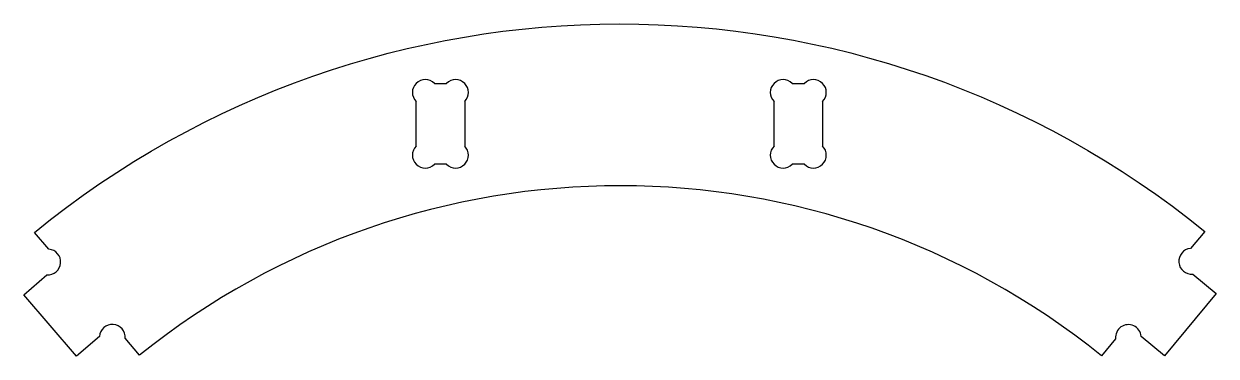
# Model space of a CAD drawing. Header units: millimetres. Extents: x -148 to 147, y 148 to 230.
import ezdxf

# ---------------------------------------------------------------- set-up
doc = ezdxf.new("R2010")
doc.units = ezdxf.units.MM
doc.header["$MEASUREMENT"] = 0

msp = doc.modelspace()

# ---------------------------------------------------------------- linework, layer by layer
for p, q in [((-45.97, 215.05), (-42.97, 215.05)), ((42.59, 215.05), (45.59, 215.05)), ((-50.47, 199.55), (-50.47, 210.55)), ((-38.47, 210.55), (-38.47, 199.55)), ((38.09, 199.55), (38.09, 210.55)), ((50.09, 210.55), (50.09, 199.55)), ((-42.97, 195.05), (-45.97, 195.05)), ((45.59, 195.05), (42.59, 195.05))]:
    msp.add_line(p, q)
msp.add_lwpolyline([(-144.96, 178.23, -0.354863), (144.67, 178.47), (141.15, 174.25, 0.999774), (141.73, 167.9), (147.49, 163.11), (134.69, 147.74), (128.94, 152.53, 1.000226), (122.6, 151.95), (119.08, 147.73, 0.352545), (-118.91, 147.86), (-122.5, 152.04, 1), (-128.85, 152.52), (-134.54, 147.64), (-147.56, 162.82), (-141.87, 167.71, 1), (-141.38, 174.06)], format="xyb", close=True)
for centre, start, end in [((-48.22, 212.8), 45, 225), ((-40.72, 212.8), -45, 135), ((40.34, 212.8), 45, 225), ((47.84, 212.8), -45, 135), ((-48.22, 197.3), 135, 315), ((-40.72, 197.3), -135, 45), ((40.34, 197.3), 135, 315), ((47.84, 197.3), -135, 45)]:
    msp.add_arc(centre, 3.18, start, end)

doc.saveas('drawing.dxf')
